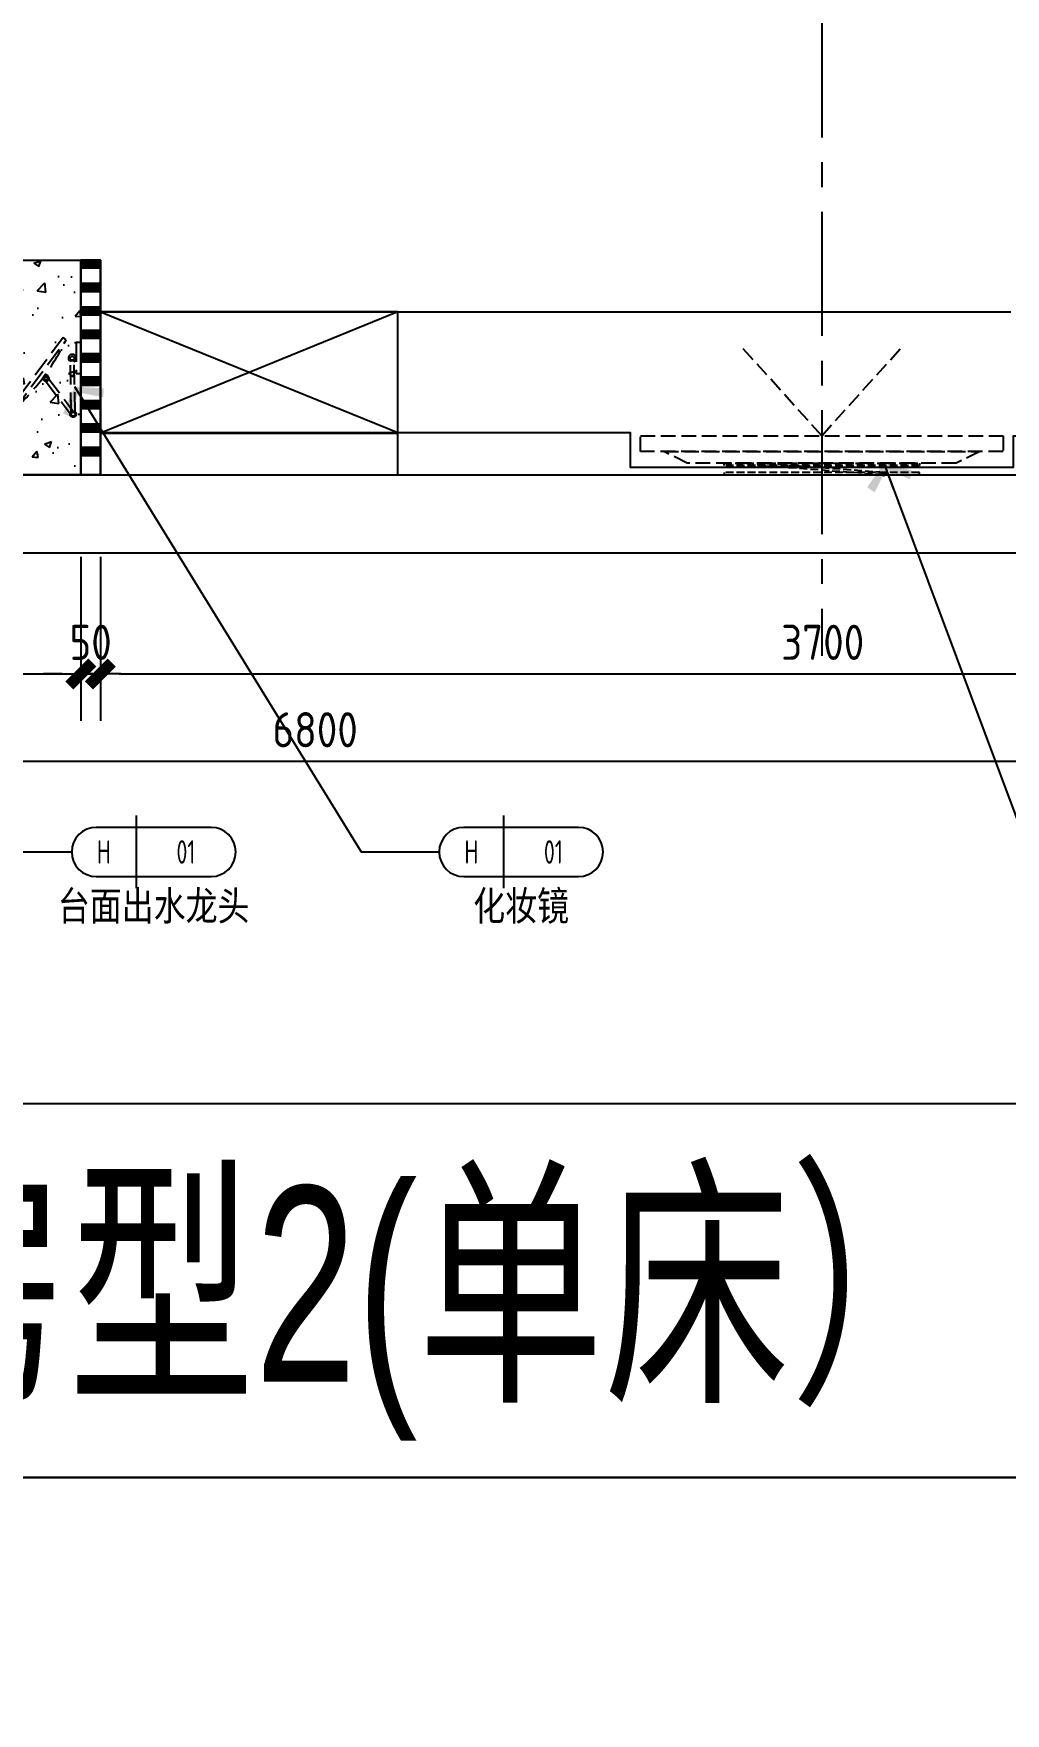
# Model space of a CAD drawing. Extents: x 220391 to 385981, y 332279 to 483868.
# Drawn here: x 237544 to 240033, y 475266 to 479567 of the extents above; entities that cross this region are included whole.
import ezdxf
from ezdxf.enums import TextEntityAlignment as Align

# ---------------------------------------------------------------- set-up
doc = ezdxf.new("R2010")
doc.units = 0
doc.header["$MEASUREMENT"] = 0
for name, pattern in [('CENTER', [50.8, 31.75, -6.35, 6.35, -6.35]), ('DOM-虚线', [0.35, 0.25, -0.1]), ('家具平面底图$0$DASH', [0.35, 0.25, -0.1])]:
    doc.linetypes.add(name, pattern=pattern)
for name, color, linetype in [('.', 252, 'Continuous'), ('0-索引文字', 50, 'Continuous'), ('A-墙体', 4, 'Continuous'), ('EL-造型看线-特细(0.07)-DOM', 8, 'Continuous'), ('F-固定家具(0.25)-DOM', 2, 'Continuous'), ('F-洁具-DOM', 1, 'Continuous'), ('F-活动家私(0.25)-DOM', 51, 'Continuous'), ('SH-文字', 50, 'Continuous')]:
    doc.layers.add(name, color=color, linetype=linetype)
doc.styles.add('DOM-romans.shx', font='dim.shx')
doc.styles.add('MtXpl_', font='')
doc.styles.add('st', font='', dxfattribs={"width": 0.7})
doc.styles.get('MtXpl_').set_extended_font_data('YouYuan')
doc.styles.get('st').set_extended_font_data('SimSun')
doc.dimstyles.new('DOM_DIM_1 80', dxfattribs={"dimscale": 60, "dimtxt": 1.5, "dimasz": 0.8, "dimexe": 2, "dimexo": 1.5, "dimgap": 0.6, "dimtad": 1, "dimdec": 0, "dimrnd": 5, "dimzin": 12, "dimdsep": 46, "dimtxsty": 'DOM-romans.shx', "dimblk": 'DOM_Dimension_Tick', "dimcen": 0.125, "dimclrd": 44, "dimclre": 44, "dimclrt": 50, "dimadec": 0, "dimazin": 0, "dimtfac": 1, "dimtdec": 0, "dimtix": 1, "dimtmove": 2, "dimatfit": 3, "dimldrblk": 'DOM_Leader_Arrow', "dimfxl": 0, "dimtvp": 1, "dimtolj": 1, "dimtzin": 0, "dimarcsym": 0})

# ---------------------------------------------------------------- blocks, each defined once
blk = doc.blocks.new('ehrhhh')
at = {"color": 0}
blk.add_line((292356.6, 467829.6), (315961.1, 467829.6), dxfattribs=at)
blk.add_lwpolyline([(292356.6, 474869.8), (315961.1, 474869.8), (315961.1, 466871.5), (292356.6, 466871.5)], close=True, dxfattribs=at)
blk = doc.blocks.new('dfsgdgfaag')
at = {"layer": 'EL-造型看线-特细(0.07)-DOM', "color": 250, "linetype": 'DOM-虚线', "ltscale": 80}
for p, q in [((-158.7, -6), (158.2, -30)), ((-158.2, 0), (158.7, -24))]:
    blk.add_line(p, q, dxfattribs=at)
for points in [[(-250, -6), (250, -6), (250, 0), (-250, 0)], [(250, -30), (-250, -30), (-250, -24), (250, -24)]]:
    blk.add_lwpolyline(points, close=True, dxfattribs=at)
for centre, radius in [((-158.4, -3), 5), ((-158.4, -3), 3), ((158.4, -27), 5), ((158.4, -27), 3)]:
    blk.add_circle(centre, radius, dxfattribs=at)
blk = doc.blocks.new('A$Cb127100c')
at = {"layer": 'F-固定家具(0.25)-DOM', "color": 8, "linetype": 'DOM-虚线', "ltscale": 150}
for q in [(-204.8, 226.9), (204.8, 226.9)]:
    blk.add_line((0, 0), q, dxfattribs=at)
for points in [[(-464.5, 0), (464.5, 0), (464.5, -40), (-464.5, -40)], [(-404.5, -40), (404.5, -40), (344.5, -70), (-344.5, -70)]]:
    blk.add_lwpolyline(points, close=True, dxfattribs=at)
at = {"layer": 'EL-造型看线-特细(0.07)-DOM', "color": 250, "rotation": 180}
blk.add_blockref('dfsgdgfaag', (0, -100), dxfattribs=at)
blk = doc.blocks.new('DOM_Dimension_Tick')
at = {"color": 0, "linetype": 'ByBlock'}
for p, q in [((-1.091, 0), (0, 0)), ((0, 0), (1.091, 0))]:
    blk.add_line(p, q, dxfattribs=at)
at = {"color": 0, "linetype": 'Continuous', "const_width": 0.608}
blk.add_lwpolyline([(-0.61, -0.61), (0.61, 0.61)], dxfattribs=at)
blk = doc.blocks.new('*D512')
at = {"color": 44, "lineweight": -2, "transparency": 16777216}
for p, q in [((234865.2, 478227.4), (234865.2, 477807.4)), ((237665, 478227.4), (237665, 477807.4)), ((234913.2, 477927.4), (237617, 477927.4))]:
    blk.add_line(p, q, dxfattribs=at)
at = {"layer": 'Defpoints', "color": 0, "transparency": 16777216}
for p in [(234865.2, 478437.1), (237665, 478437.1), (237665, 477927.4)]:
    blk.add_point(p, dxfattribs=at)
at = {"color": 44, "lineweight": -2, "transparency": 16777216, "xscale": 48, "yscale": 48, "zscale": 48, "rotation": 180}
blk.add_blockref('DOM_Dimension_Tick', (234865.2, 477927.4), dxfattribs=at)
at = {"color": 44, "lineweight": -2, "transparency": 16777216, "xscale": 48, "yscale": 48, "zscale": 48}
blk.add_blockref('DOM_Dimension_Tick', (237665, 477927.4), dxfattribs=at)
at = {"color": 50, "transparency": 16777216, "insert": (236265.1, 478008.4), "char_height": 90, "attachment_point": 5, "style": 'DOM-romans.shx'}
blk.add_mtext('\\A1;2800', dxfattribs=at)
blk = doc.blocks.new('DOM_Leader_Arrow')
at = {"color": 0, "linetype": 'ByBlock'}
blk.add_line((0, 0), (-1.5, 0), dxfattribs=at)
for points in [[(-1.288, 1.003), (-0.895, 1.278), (-0.36, 0), (0, 0)], [(-1.288, -1.003), (-0.895, -1.278), (-0.36, 0), (0, 0)]]:
    blk.add_solid(points, dxfattribs=at)
blk = doc.blocks.new('*D513')
at = {"color": 44, "lineweight": -2, "transparency": 16777216}
for p, q in [((237665, 478227.4), (237665, 477807.4)), ((237715, 478227.4), (237715, 477807.4)), ((237617, 477927.4), (237569, 477927.4)), ((237665, 477927.4), (237715, 477927.4)), ((237763, 477927.4), (237811, 477927.4))]:
    blk.add_line(p, q, dxfattribs=at)
at = {"layer": 'Defpoints', "color": 0, "transparency": 16777216}
for p in [(237665, 478437.1), (237715, 478437.1), (237715, 477927.4)]:
    blk.add_point(p, dxfattribs=at)
at = {"color": 44, "lineweight": -2, "transparency": 16777216, "xscale": 48, "yscale": 48, "zscale": 48}
blk.add_blockref('DOM_Dimension_Tick', (237665, 477927.4), dxfattribs=at)
at = {"color": 44, "lineweight": -2, "transparency": 16777216, "xscale": 48, "yscale": 48, "zscale": 48, "rotation": 180}
blk.add_blockref('DOM_Dimension_Tick', (237715, 477927.4), dxfattribs=at)
at = {"color": 50, "transparency": 16777216, "insert": (237690, 478008.4), "char_height": 90, "attachment_point": 5, "style": 'DOM-romans.shx'}
blk.add_mtext('\\A1;50', dxfattribs=at)
blk = doc.blocks.new('*D514')
at = {"color": 44, "lineweight": -2, "transparency": 16777216}
for p, q in [((237715, 478227.4), (237715, 477807.4)), ((241415.2, 478227.4), (241415.2, 477807.4)), ((237763, 477927.4), (241367.2, 477927.4))]:
    blk.add_line(p, q, dxfattribs=at)
at = {"layer": 'Defpoints', "color": 0, "transparency": 16777216}
for p in [(237715, 478437.1), (241415.2, 478437.1), (241415.2, 477927.4)]:
    blk.add_point(p, dxfattribs=at)
at = {"color": 44, "lineweight": -2, "transparency": 16777216, "xscale": 48, "yscale": 48, "zscale": 48, "rotation": 180}
blk.add_blockref('DOM_Dimension_Tick', (237715, 477927.4), dxfattribs=at)
at = {"color": 44, "lineweight": -2, "transparency": 16777216, "xscale": 48, "yscale": 48, "zscale": 48}
blk.add_blockref('DOM_Dimension_Tick', (241415.2, 477927.4), dxfattribs=at)
at = {"color": 50, "transparency": 16777216, "insert": (239565.1, 478008.4), "char_height": 90, "attachment_point": 5, "style": 'DOM-romans.shx'}
blk.add_mtext('\\A1;3700', dxfattribs=at)
blk = doc.blocks.new('*D516')
at = {"color": 44, "lineweight": -2, "transparency": 16777216}
for p, q in [((234865.2, 478003.6), (234865.2, 477583.6)), ((241665.2, 478003.6), (241665.2, 477583.6)), ((241617.2, 477703.6), (234913.2, 477703.6))]:
    blk.add_line(p, q, dxfattribs=at)
at = {"layer": 'Defpoints', "color": 0, "transparency": 16777216}
for p in [(234865.2, 478437.1), (241665.2, 478437.1), (234865.2, 477703.6)]:
    blk.add_point(p, dxfattribs=at)
at = {"color": 44, "lineweight": -2, "transparency": 16777216, "xscale": 48, "yscale": 48, "zscale": 48, "rotation": 180}
blk.add_blockref('DOM_Dimension_Tick', (234865.2, 477703.6), dxfattribs=at)
at = {"color": 44, "lineweight": -2, "transparency": 16777216, "xscale": 48, "yscale": 48, "zscale": 48}
blk.add_blockref('DOM_Dimension_Tick', (241665.2, 477703.6), dxfattribs=at)
at = {"color": 50, "transparency": 16777216, "insert": (238265.2, 477784.6), "char_height": 90, "attachment_point": 5, "style": 'DOM-romans.shx'}
blk.add_mtext('\\A1;6800', dxfattribs=at)
blk = doc.blocks.new('家具平面底图$0$A$C358C41F5')
at = {"color": 8, "linetype": '家具平面底图$0$DASH', "ltscale": 200}
for p, q in [((-90.5, -41.6), (-84.4, -46.1)), ((-24.9, -138), (-26.8, -9.4)), ((-14.9, -137.6), (-16.8, -9.3)), ((-99.4, -53.7), (-93.4, -58.2)), ((-93, -55.2), (-27.3, -142.1)), ((-85, -49.2), (-19.5, -136))]:
    blk.add_line(p, q, dxfattribs=at)
for points in [[(-168.6, -129.9), (-37.3, 46.5), (-45.3, 52.5), (-176.6, -124)], [(-12, -40), (0, -40), (0, 40), (-12, 40)]]:
    blk.add_lwpolyline(points, close=True, dxfattribs=at)
for centre, radius in [((-22, -0.7), 5), ((-89, -52.2), 4), ((-19.7, -143.8), 7.85), ((-19.7, -143.8), 5)]:
    blk.add_circle(centre, radius, dxfattribs=at)
for centre, radius, start, end in [((-579.8, 312.6), 604.1, 312.896, 333.7833), ((-22, -0.7), 10, 300.8723, 240.8723), ((-21.8, -13.6), 6.6, 41.6275, 140.117), ((-89, -52.2), 5, 37.0519, 217.0519), ((-88.9, -52.1), 7.5, 233.3397, 53.3397)]:
    blk.add_arc(centre, radius, start, end, dxfattribs=at)
blk = doc.blocks.new('DOM-立面家具标注符号-002')
blk.add_line((0, 3.1), (0, -3.1))
at = {"color": 150}
blk.add_lwpolyline([(-3.4, 2.1, 1), (-3.4, -2.1), (6.4, -2.1, 1), (6.4, 2.1)], format="xyb", close=True, dxfattribs=at)
at = {"style": 'st', "width": 0.8, "flags": 4}
blk.add_attdef('ITEM6', text='', height=2.5, dxfattribs=at).set_placement((-6, 0), align=Align.MIDDLE_RIGHT)
at = {"style": 'DOM-romans.shx', "width": 0.8}
for tag, flags, p in [('NUM1', 12, (-2.75, 0)), ('NUM2', 4, (4.25, 0)), ('NUM4', 4, (1.5, -4.6)), ('NUM5', 4, (1.5, -7.6))]:
    blk.add_attdef(tag, text='', height=2, dxfattribs=dict(at, flags=flags)).set_placement(p, align=Align.MIDDLE)
at = {"style": 'st', "width": 0.8, "flags": 4}
blk.add_attdef('NUM3', text='', height=2.5, dxfattribs=at).set_placement((9, 0), align=Align.MIDDLE_LEFT)
blk.add_attdef('NUM7', text='', height=2.5, dxfattribs=at).set_placement((1.5, -10.85), align=Align.MIDDLE_CENTER)

msp = doc.modelspace()

# ---------------------------------------------------------------- hatches: boundary and pattern name
at = {"layer": '.'}
h = msp.add_hatch(dxfattribs=at)
h.set_pattern_fill('AR-CONC', color=8, scale=25)
h.set_pattern_definition([(50, (250471.2, 446639.65), (179.31505, -15.68803), [18.75, -206.25]), (355, (250471.2, 446639.65), (-34.6878, 188.048), [15, -165]), (100.45144, (250486.14, 446638.34), (144.6272, 172.36), [15.93505, -175.2855]), (46.1842, (250471.2, 446689.65), (266.8103, -41.3798), [28.125, -309.375]), (96.6356, (250493.43, 446686.2), (233.6655, 243.5297), [23.9026, -262.9284]), (351.1842, (250471.2, 446689.65), (233.6655, 243.5297), [22.5, -247.5]), (21, (250496.2, 446677.15), (149.22676, -100.6547), [18.75, -206.25]), (326, (250496.2, 446677.15), (60.8288, 181.2875), [15, -165]), (71.45144, (250508.63, 446668.76), (210.0556, 80.6328), [15.93505, -175.2855]), (37.5, (250471.2, 446639.65), (3.03996, 83.22346), [0, -163, 0, -167.5, 0, -165.625]), (7.5, (250471.2, 446639.65), (65.76738, 98.60293), [0, -95.5, 0, -159.25, 0, -63.125]), (327.5, (250415.45, 446639.65), (133.45561, -5.63872), [0, -62.5, 0, -195, 0, -258.75]), (317.5, (250390.45, 446639.65), (145.79654, 25.02625), [0, -81.25, 0, -129.5, 0, -183.75])])
h.paths.add_polyline_path([(237240, 478924), (237240, 478564.1), (236690, 478564.1), (236690, 478924)])
h.paths.add_polyline_path([(236265, 478987.1), (237665, 478987.1), (237665, 478437.1), (236265, 478437.1)])
h = msp.add_hatch(color=8, dxfattribs=at)
h.dxf.hatch_style = 1
h.paths.add_polyline_path([(237665, 478987), (237665, 478967), (237715, 478967), (237715, 478987)])
h = msp.add_hatch(color=8, dxfattribs=at)
h.dxf.hatch_style = 1
h.paths.add_polyline_path([(237665, 478927), (237665, 478907), (237715, 478907), (237715, 478927)])
h = msp.add_hatch(color=8, dxfattribs=at)
h.dxf.hatch_style = 1
h.paths.add_polyline_path([(237665, 478867), (237665, 478847), (237715, 478847), (237715, 478867)])
h = msp.add_hatch(color=8, dxfattribs=at)
h.dxf.hatch_style = 1
h.paths.add_polyline_path([(237665, 478807), (237665, 478787), (237715, 478787), (237715, 478807)])
h = msp.add_hatch(color=8, dxfattribs=at)
h.dxf.hatch_style = 1
h.paths.add_polyline_path([(237665, 478747), (237665, 478727), (237715, 478727), (237715, 478747)])
h = msp.add_hatch(color=8, dxfattribs=at)
h.dxf.hatch_style = 1
h.paths.add_polyline_path([(237665, 478687), (237665, 478667), (237715, 478667), (237715, 478687)])
h = msp.add_hatch(color=8, dxfattribs=at)
h.dxf.hatch_style = 1
h.paths.add_polyline_path([(237665, 478627), (237665, 478607), (237715, 478607), (237715, 478627)])
h = msp.add_hatch(color=8, dxfattribs=at)
h.dxf.hatch_style = 1
h.paths.add_polyline_path([(237665, 478567), (237665, 478547), (237715, 478547), (237715, 478567)])
h = msp.add_hatch(color=8, dxfattribs=at)
h.dxf.hatch_style = 1
h.paths.add_polyline_path([(237665, 478507), (237665, 478487), (237715, 478487), (237715, 478507)])

# ---------------------------------------------------------------- linework, layer by layer
at = {"color": 8, "linetype": 'CENTER', "ltscale": 10}
msp.add_line((239562.7, 482158.5), (239562.7, 477974.1), dxfattribs=at)
at = {"color": 4}
for p, q in [((237665, 478987.1), (237665, 478437.1)), ((241865.2, 478237.1), (234665.2, 478237.1))]:
    msp.add_line(p, q, dxfattribs=at)
at = {"color": 1}
for p, q in [((237715, 478437.1), (237715, 478987)), ((237665, 478537.1), (237665, 478437.1))]:
    msp.add_line(p, q, dxfattribs=at)
at = {"color": 8}
for p, q in [((238476.9, 478854.5), (237715, 478544.3)), ((237715, 478854.5), (238476.9, 478545.8))]:
    msp.add_line(p, q, dxfattribs=at)
at = {"color": 4}
msp.add_lwpolyline([(234865.2, 478437.1), (241665.2, 478437.1), (241665.2, 479435.7), (241865.2, 479435.7), (241865.2, 478237.1)], dxfattribs=at)
at = {"color": 2}
msp.add_lwpolyline([(236265, 478987.1), (237665, 478987.1), (237665, 478437.1), (236265, 478437.1)], close=True, dxfattribs=at)
at = {"color": 1}
for points in [[(237665, 478987), (237715, 478987), (237715, 478437.1), (237665, 478437.1)], [(237665, 478987), (237665, 478967), (237715, 478967), (237715, 478987)], [(237665, 478987), (237715, 478987), (237715, 478437.1), (237665, 478437.1)], [(237665, 478927), (237665, 478907), (237715, 478907), (237715, 478927)], [(237665, 478867), (237665, 478847), (237715, 478847), (237715, 478867)], [(238476.9, 478854.5), (237715, 478854.5), (237715, 478544.3), (238476.9, 478544.3)], [(237665, 478807), (237665, 478787), (237715, 478787), (237715, 478807)], [(237665, 478747), (237665, 478727), (237715, 478727), (237715, 478747)], [(237665, 478687), (237665, 478667), (237715, 478667), (237715, 478687)], [(237665, 478627), (237665, 478607), (237715, 478607), (237715, 478627)], [(237665, 478567), (237665, 478547), (237715, 478547), (237715, 478567)], [(237665, 478507), (237665, 478487), (237715, 478487), (237715, 478507)]]:
    msp.add_lwpolyline(points, close=True, dxfattribs=at)
at = {"color": 3}
msp.add_lwpolyline([(237715, 478545.8), (239072.1, 478545.8), (239072.1, 478456.6), (240053.7, 478456.6), (240053.7, 478537.1), (241415.2, 478537.1)], dxfattribs=at)
at = {"color": 4}
for p in [(237715, 478977), (237715, 478957), (237715, 478927), (237715, 478867), (237715, 478807), (237715, 478747), (237715, 478687.1), (237715, 478627.1), (237715, 478567.1), (237715, 478507.1)]:
    msp.add_point(p, dxfattribs=at)
at = {"layer": 'A-墙体', "color": 8}
msp.add_lwpolyline([(237715, 478437.1), (238476.9, 478437.1), (238476.9, 478854.5), (237715, 478854.5)], close=True, dxfattribs=at)
at = {"layer": 'F-活动家私(0.25)-DOM'}
for q in [(240047, 478854.5), (238476.9, 478854.5)]:
    msp.add_line((237715, 478854.5), q, dxfattribs=at)

# ---------------------------------------------------------------- block references
at = {"color": 4}
for p in [(-71965.3, 8998.3), (-71965.3, 1000)]:
    msp.add_blockref('ehrhhh', p, dxfattribs=at)
at = {"color": 1}
msp.add_blockref('A$Cb127100c', (239562.7, 478537.1), dxfattribs=at)
at = {"layer": '0-索引文字'}
ref = msp.add_blockref('DOM-立面家具标注符号-002', (237806.6, 477471.7), dxfattribs=dict(at, xscale=30, yscale=30, zscale=30))
ref.add_attrib('NUM1', 'H', dxfattribs={"layer": '0', "height": 60, "style": 'DOM-romans.shx', "width": 0.8}).set_placement((237724.1, 477471.7), align=Align.MIDDLE)
ref.add_attrib('NUM2', '01', dxfattribs={"layer": '0', "height": 60, "style": 'DOM-romans.shx', "width": 0.8}).set_placement((237934.1, 477471.7), align=Align.MIDDLE)
ref.add_attrib('NUM7', '台面出水龙头', dxfattribs={"layer": '0', "height": 75, "style": 'st', "width": 0.8}).set_placement((237851.6, 477333.7), align=Align.MIDDLE_CENTER)
ref = msp.add_blockref('DOM-立面家具标注符号-002', (238747.7, 477471.7), dxfattribs=dict(at, xscale=30, yscale=30, zscale=30))
ref.add_attrib('NUM1', 'H', dxfattribs={"layer": '0', "height": 60, "style": 'DOM-romans.shx', "width": 0.8}).set_placement((238665.2, 477471.7), align=Align.MIDDLE)
ref.add_attrib('NUM2', '01', dxfattribs={"layer": '0', "height": 60, "style": 'DOM-romans.shx', "width": 0.8}).set_placement((238875.2, 477471.7), align=Align.MIDDLE)
ref.add_attrib('NUM7', '化妆镜', dxfattribs={"layer": '0', "height": 75, "style": 'st', "width": 0.8}).set_placement((238792.7, 477333.7), align=Align.MIDDLE_CENTER)
at = {"layer": 'F-洁具-DOM'}
msp.add_blockref('家具平面底图$0$A$C358C41F5', (237665, 478736.5), dxfattribs=at)

# ---------------------------------------------------------------- texts
at = {"layer": 'SH-文字', "color": 50, "style": 'MtXpl_', "width": 0.7}
msp.add_text('标准房型2(单床）', height=500, dxfattribs=at).set_placement((236201.4, 476115.1))

# ---------------------------------------------------------------- dimensions: what is measured, and where the dimension line sits
at = {"color": 4}
for base, p1, p2, picture, middle in [((237665, 477927.4), (234865.2, 478437.1), (237665, 478437.1), '*D512', (236265.1, 478008.4)), ((234865.2, 477703.6), (241665.2, 478437.1), (234865.2, 478437.1), '*D516', (238265.2, 477784.6)), ((237715, 477927.4), (237665, 478437.1), (237715, 478437.1), '*D513', (237690, 478008.4)), ((241415.2, 477927.4), (237715, 478437.1), (241415.2, 478437.1), '*D514', (239565.1, 478008.4))]:
    dim = msp.add_linear_dim(base=base, p1=p1, p2=p2, dimstyle='DOM_DIM_1 80', dxfattribs=at)
    dim.commit()
    dim.dimension.update_dxf_attribs({"geometry": picture, "text_midpoint": middle})

# ---------------------------------------------------------------- leaders
for points in [[(237649.1, 478663.1), (238382.7, 477471.7), (238582.7, 477471.7)], [(236945.8, 478541.9), (237441.6, 477471.7), (237641.6, 477471.7)], [(239721.6, 478467.1), (240093.7, 477471.7), (240293.7, 477471.7)]]:
    msp.add_leader(points, dimstyle='DOM_DIM_1 80', override={"dimgap": 0.6, "dimtad": 0}, dxfattribs=at)

doc.saveas('drawing.dxf')
